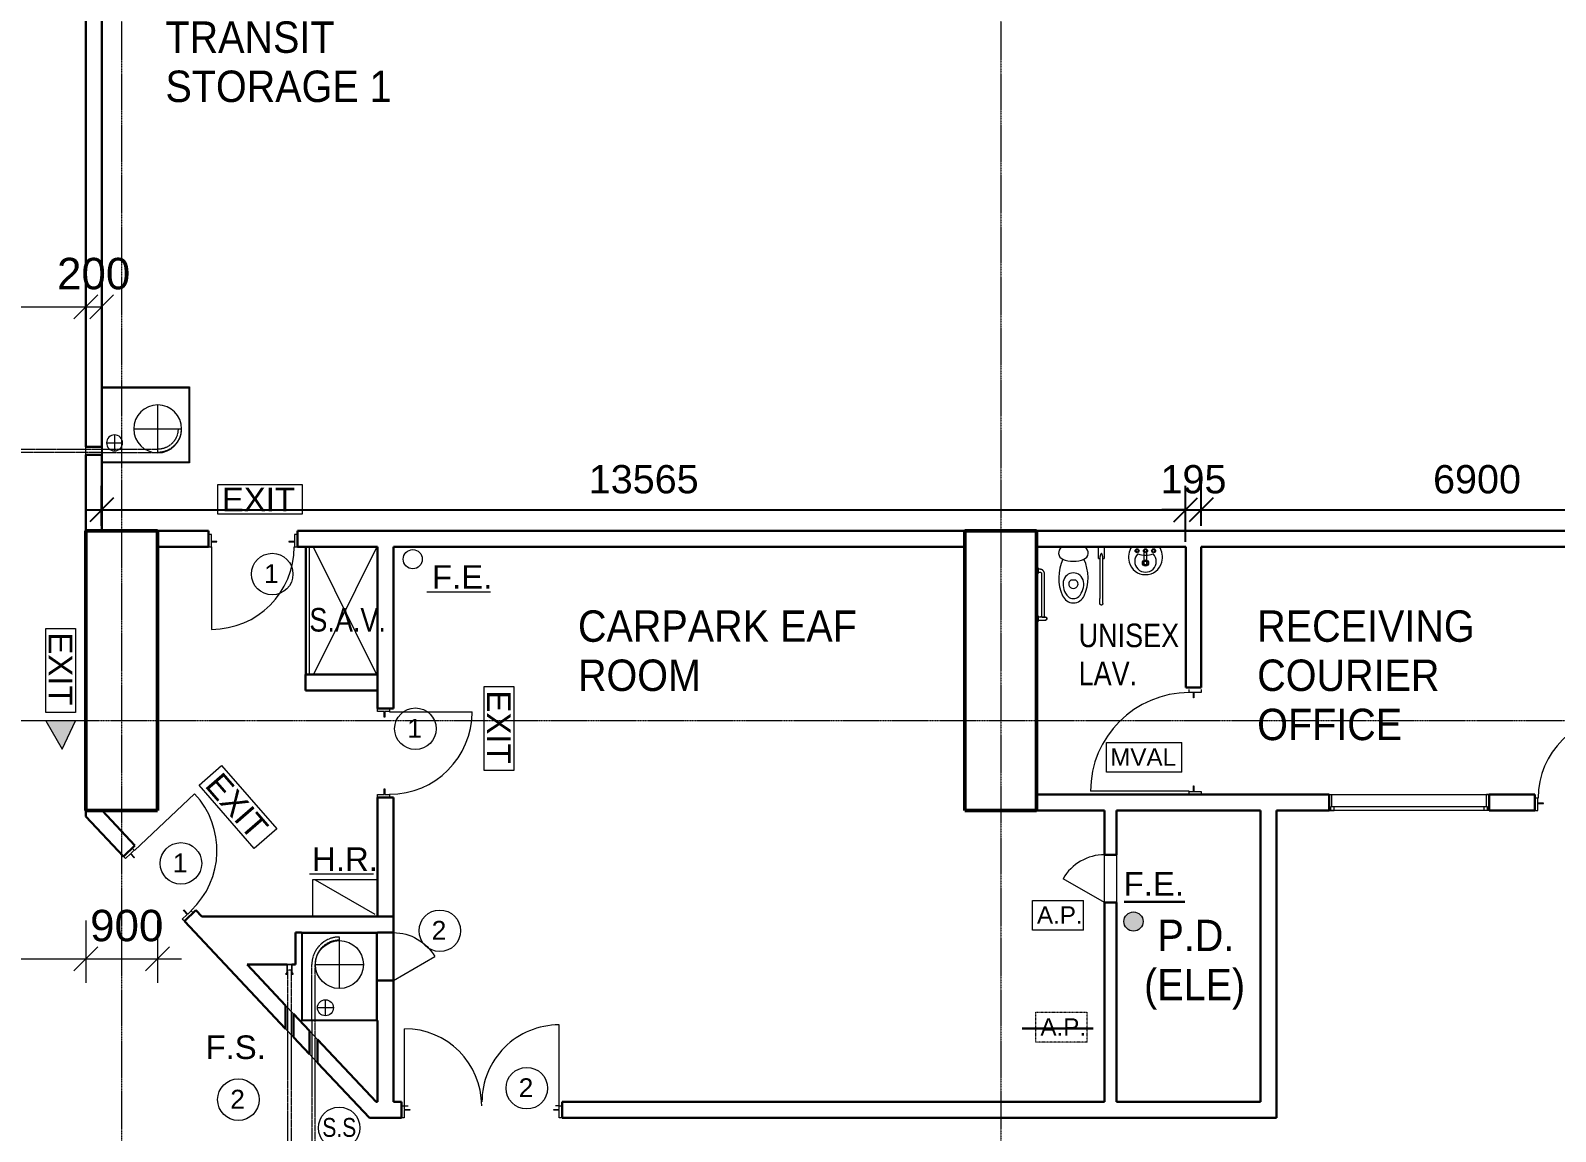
# Model space of a CAD drawing. Header units: millimetres. Extents: x -309924 to 219496, y -330797 to 211873.
# Drawn here: x 46211 to 65294, y 147311 to 161093 of the extents above; entities that cross this region are included whole.
import ezdxf

# ---------------------------------------------------------------- set-up
doc = ezdxf.new("R2010")
doc.units = ezdxf.units.MM
for name, pattern in [('Dash', [6, 3, -3]), ('Grid Line', [21, 12, -3, 3, -3]), ('Overhead', [1.8, 1.2, -0.6])]:
    doc.linetypes.add(name, pattern=pattern)
for name, color, linetype, lineweight in [('0-1', 7, 'Continuous', 5), ('A-ANNO-DIMS', 7, 'Continuous', 9), ('A-ANNO-NOTE', 7, 'Continuous', 5), ('A-ANNO-NOTE-1', 7, 'Continuous', 20), ('A-DOOR', 7, 'Continuous', 5), ('A-DOOR-FRAM', 7, 'Continuous', 5), ('A-FLOR', 7, 'Continuous', 18), ('A-GLAZ-2', 7, 'Continuous', 9), ('G-ANNO-TEXT', 7, 'Continuous', 5), ('I-WALL', 7, 'Continuous', 9), ('I-WALL-3', 7, 'Continuous', 18), ('OAP280_C', 210, 'Continuous', 50), ('P-SANR-FIXT', 7, 'Continuous', 5), ('Q-SPCQ', 7, 'Continuous', 5), ('Q-SPCQ-HDLN', 7, 'Overhead', 5), ('REMOVED', 5, 'Dash', 5), ('S-COLS-2', 7, 'Continuous', 35), ('S-GRID-1', 7, 'Grid Line', 5), ('UNDERLINE', 10, 'Continuous', 30)]:
    doc.layers.add(name, color=color, linetype=linetype, lineweight=lineweight)
doc.styles.add('Arial Narrow_1', font='ARIALN.TTF', dxfattribs={"height": 294.984802})
doc.styles.add('Arial_1', font='arial.ttf', dxfattribs={"height": 393.413174})
doc.styles.add('Arial_11', font='arial.ttf', dxfattribs={"height": 354.071856})
doc.styles.add('Arial_2', font='arial.ttf', dxfattribs={"height": 1.475299})
doc.styles.add('Arial_3', font='arial.ttf', dxfattribs={"height": 1.081886})
doc.styles.add('Arial_5', font='arial.ttf', dxfattribs={"width": 0.9, "height": 393.413174})
doc.styles.add('Arial_6', font='arial.ttf', dxfattribs={"height": 1.18024})
doc.styles.add('Arial_7', font='arial.ttf', dxfattribs={"width": 0.8, "height": 1.967066})
doc.dimstyles.new('Diagonal_-_2_0mm_Arial', dxfattribs={"dimscale": 304.8, "dimtxt": 500, "dimasz": 0.984252, "dimexe": 0.984252, "dimexo": 0.984252, "dimgap": 0.656168, "dimtad": 1, "dimdec": 0, "dimrnd": 5, "dimzin": 0, "dimdsep": 46, "dimtxsty": 'Arial_11', "dimblk1": 'OBLIQUE', "dimblk2": 'OBLIQUE', "dimsah": 1, "dimcen": 0.09, "dimdle": 0.656168, "dimadec": 0, "dimazin": 0, "dimtfac": 1, "dimtdec": 4, "dimtix": 1, "dimtmove": 0, "dimatfit": 3, "dimfxl": 1, "dimtvp": 1, "dimtolj": 1, "dimtzin": 0, "dimarcsym": 2})

# ---------------------------------------------------------------- blocks, each defined once
blk = doc.blocks.new('ARC_ANN_EXIT - ARC_ANN_EXIT-878429-B2_F PLAN _2 OF 2_')
at = {"layer": 'A-ANNO-NOTE'}
for p, q in [((-2.124, 0), (-2.124, 1.862)), ((-2.124, 1.862), (3.134, 1.862)), ((3.134, 1.862), (3.134, 0)), ((3.134, 0), (-2.124, 0))]:
    blk.add_line(p, q, dxfattribs=at)
at = {"layer": 'A-ANNO-NOTE', "insert": (0.406, 1.662), "char_height": 1.4753, "width": 5.454, "attachment_point": 2, "line_spacing_factor": 0.938532, "style": 'Arial_2'}
blk.add_mtext('EXIT', dxfattribs=at)
blk = doc.blocks.new('ARC_ANN_FE_FIRE-EXTINGUISHER - 1-883772-B2_F PLAN _2 OF 2_')
at = {"layer": 'A-ANNO-NOTE'}
blk.add_circle((-2.685, 2.036), 0.6, dxfattribs=at)
at = {"layer": 'A-ANNO-NOTE-1'}
blk.add_line((-1.804, 0), (2.187, 0), dxfattribs=at)
at = {"layer": 'A-ANNO-NOTE', "insert": (0.406, 1.662), "char_height": 1.4753, "width": 4.5, "attachment_point": 2, "line_spacing_factor": 0.938532, "style": 'Arial_2'}
blk.add_mtext('F.E.', dxfattribs=at)
blk = doc.blocks.new('ARC_ANN_ACCESS PANEL - AP-910189-B2_F PLAN _2 OF 2_')
at = {"layer": 'A-ANNO-NOTE'}
for p, q in [((-1.593, -0.916), (-1.593, 0.946)), ((-1.593, 0.946), (1.606, 0.946)), ((1.606, -0.916), (1.606, 0.946)), ((1.606, -0.916), (-1.593, -0.916))]:
    blk.add_line(p, q, dxfattribs=at)
at = {"layer": 'A-ANNO-NOTE', "insert": (0.12, 0.57), "char_height": 1.0819, "width": 3.40549, "attachment_point": 2, "line_spacing_factor": 0.938532, "style": 'Arial_3'}
blk.add_mtext('A.P.', dxfattribs=at)
blk = doc.blocks.new('ARC_ANN_FIRE-RATING_two_ - none-909955-B2_F PLAN _2 OF 2_')
at = {"layer": 'A-ANNO-NOTE'}
blk.add_circle((0, 0), 1.3, dxfattribs=at)
at = {"layer": 'A-ANNO-NOTE', "insert": (-0.05, 0.62), "char_height": 1.18, "width": 1.0944, "attachment_point": 2, "line_spacing_factor": 0.938532, "style": 'Arial_6'}
blk.add_mtext('2', dxfattribs=at)
blk = doc.blocks.new('ARC_ANN_FIRE-RATING_one_ - none-909519-B2_F PLAN _2 OF 2_')
at = {"layer": 'A-ANNO-NOTE'}
blk.add_circle((0, 0), 1.3, dxfattribs=at)
at = {"layer": 'A-ANNO-NOTE', "insert": (-0.05, 0.62), "char_height": 1.18, "width": 1.0944, "attachment_point": 2, "line_spacing_factor": 0.938532, "style": 'Arial_6'}
blk.add_mtext('1', dxfattribs=at)
blk = doc.blocks.new('ARC_ANN_HR_HOSE-REEL - ARC_ANN_HR_HOSE-REEL-881492-B2_F PLAN _2 OF 2_')
at = {"layer": 'A-ANNO-NOTE-1'}
blk.add_line((-1.804, 0), (2.187, 0), dxfattribs=at)
at = {"layer": 'A-ANNO-NOTE', "insert": (0.406, 1.662), "char_height": 1.4753, "width": 4.896, "attachment_point": 2, "line_spacing_factor": 0.938532, "style": 'Arial_2'}
blk.add_mtext('H.R.', dxfattribs=at)
blk = doc.blocks.new('ARC_ANN_FIRE SHUTTER - 1-5166234-B2_F PLAN _2 OF 2_')
at = {"layer": 'A-ANNO-NOTE', "insert": (0.406, 1.662), "char_height": 1.4753, "width": 4.5, "attachment_point": 2, "line_spacing_factor": 0.938532, "style": 'Arial_2'}
blk.add_mtext('F.S.', dxfattribs=at)
blk = doc.blocks.new('ARC_WIN - 2000w x 1250h-37210552-B2_F PLAN _2 OF 2_')
at = {"layer": 'A-GLAZ-2'}
for p, q in [((-1000, 113), (-981, 113)), ((-981, 113), (-981, 69)), ((-981, 113), (-937, 113)), ((-981, 69), (-937, 69)), ((-968, 69), (-968, -87)), ((-937, 113), (937, 113)), ((-937, 113), (-937, 69)), ((-937, 69), (937, 69)), ((937, 113), (937, 69)), ((981, 113), (937, 113)), ((937, 69), (981, 69)), ((968, 69), (968, -87)), ((981, 113), (981, 69)), ((999, 113), (981, 113)), ((-1000, -87), (-968, -87)), ((1000, -87), (968, -87))]:
    blk.add_line(p, q, dxfattribs=at)
blk = doc.blocks.new('ARC_DOOR_M40_SINGLE_METAL - 900x2100mm-37191275-B2_F PLAN _2 OF 2_')
at = {"layer": 'A-DOOR'}
blk.add_line((517, -52), (517, -1086), dxfattribs=at)
at = {"layer": 'A-DOOR-FRAM'}
for p, q in [((-557, 100), (-520, 100)), ((-520, 100), (-520, 15)), ((-520, 15), (-450, 15)), ((-520, 8), (-520, -52)), ((-450, 8), (-520, 8)), ((-450, 15), (-450, 8)), ((450, 15), (520, 15)), ((450, 8), (450, 15)), ((520, 8), (450, 8)), ((520, 100), (557, 100)), ((520, 15), (520, 100)), ((520, -52), (520, 8)), ((-520, -52), (-557, -52)), ((557, -52), (520, -52))]:
    blk.add_line(p, q, dxfattribs=at)
blk.add_arc((517, -52), 1034, 180, 270, dxfattribs=at)
blk = doc.blocks.new('ARC_DOOR_M40_SINGLE_METAL - 900x2100mm-33263912-B2_F PLAN _2 OF 2_')
at = {"layer": 'A-DOOR'}
blk.add_line((517, 52), (517, 1086), dxfattribs=at)
at = {"layer": 'A-DOOR-FRAM'}
for p, q in [((-520, 52), (-557, 52)), ((-520, -8), (-520, 52)), ((557, 52), (520, 52)), ((520, 52), (520, -8)), ((-557, -100), (-520, -100)), ((-450, -8), (-520, -8)), ((-520, -100), (-520, -15)), ((-520, -15), (-450, -15)), ((-450, -15), (-450, -8)), ((520, -8), (450, -8)), ((450, -8), (450, -15)), ((450, -15), (520, -15)), ((520, -15), (520, -100)), ((520, -100), (557, -100))]:
    blk.add_line(p, q, dxfattribs=at)
blk.add_arc((517, 52), 1034, 90, 180, dxfattribs=at)
blk = doc.blocks.new('ARC_DOOR_M40_SINGLE_METAL - 900x2100mm-36725639-B2_F PLAN _2 OF 2_')
at = {"layer": 'A-DOOR'}
blk.add_line((517, 100), (517, 1134), dxfattribs=at)
at = {"layer": 'A-DOOR-FRAM'}
for p, q in [((-520, 100), (-557, 100)), ((-520, 40), (-520, 100)), ((-450, 40), (-520, 40)), ((-520, -52), (-520, 33)), ((-520, 33), (-450, 33)), ((-450, 33), (-450, 40)), ((520, 40), (450, 40)), ((450, 40), (450, 33)), ((450, 33), (520, 33)), ((557, 100), (520, 100)), ((520, 100), (520, 40)), ((520, 33), (520, -52)), ((-557, -52), (-520, -52)), ((520, -52), (557, -52))]:
    blk.add_line(p, q, dxfattribs=at)
blk.add_arc((517, 100), 1034, 90, 180, dxfattribs=at)
blk = doc.blocks.new('ARC_DOOR_M40_SINGLE_METAL - 900x2100mm-33263902-B2_F PLAN _2 OF 2_')
at = {"layer": 'A-DOOR'}
blk.add_line((517, -52), (517, -1086), dxfattribs=at)
at = {"layer": 'A-DOOR-FRAM'}
for p, q in [((-557, 100), (-520, 100)), ((-520, 100), (-520, 15)), ((-520, 15), (-450, 15)), ((-520, 8), (-520, -52)), ((-450, 8), (-520, 8)), ((-450, 15), (-450, 8)), ((450, 15), (520, 15)), ((450, 8), (450, 15)), ((520, 8), (450, 8)), ((520, 100), (557, 100)), ((520, 15), (520, 100)), ((520, -52), (520, 8)), ((-520, -52), (-557, -52)), ((557, -52), (520, -52))]:
    blk.add_line(p, q, dxfattribs=at)
blk.add_arc((517, -52), 1034, 180, 270, dxfattribs=at)
blk = doc.blocks.new('ARC_ACCESS_PANEL_SINGLE_TIMBER_TYPE11 - 600w x 1800h-35829404-B2_F PLAN _2 OF 2_')
at = {"layer": 'A-DOOR'}
blk.add_line((-175, 50), (125, 570), dxfattribs=at)
blk.add_arc((-175, 50), 600, 0.0006, 60.0006, dxfattribs=at)
blk = doc.blocks.new('ARC_DOOR_M40_SINGLE_METAL - 1100x2100mm-37191182-B2_F PLAN _2 OF 2_')
at = {"layer": 'A-DOOR'}
blk.add_line((617, -54.5), (617, -1288.5), dxfattribs=at)
at = {"layer": 'A-DOOR-FRAM'}
for p, q in [((-657, 97.5), (-620, 97.5)), ((-620, 97.5), (-620, 5.5)), ((-620, 5.5), (-550, 5.5)), ((-550, 5.5), (-550, -1.5)), ((550, 5.5), (620, 5.5)), ((550, -1.5), (550, 5.5)), ((620, 97.5), (657, 97.5)), ((620, 5.5), (620, 97.5)), ((-620, -54.5), (-657, -54.5)), ((-620, -1.5), (-620, -54.5)), ((-550, -1.5), (-620, -1.5)), ((620, -1.5), (550, -1.5)), ((620, -54.5), (620, -1.5)), ((657, -54.5), (620, -54.5))]:
    blk.add_line(p, q, dxfattribs=at)
blk.add_arc((617, -54.5), 1234, 180, 270, dxfattribs=at)
blk = doc.blocks.new('ARC_SS_SECURITY SHUTTER_LATERAL - ARC_SS_SECURITY SHUTTER_LATERAL-36748581-B2_F PLAN _2 OF 2_')
at = {"layer": 'Q-SPCQ'}
for p, q in [((-12320, 800), (-12320, -150)), ((-11220, 800), (-12320, 800)), ((-12310, 790), (-12310, -140)), ((-11230, 790), (-12310, 790)), ((-11230, -140), (-11230, 790)), ((-11220, -150), (-11220, 800)), ((-11920, 25), (-11920, 625)), ((-11620, 325), (-12220, 325)), ((-11380, 250), (-11380, 50)), ((-11280, 150), (-11480, 150)), ((10, 45), (0, 45)), ((0, 45), (0, 34)), ((0, 34), (50, 29)), ((1, 35), (1, 44)), ((1, 44), (10, 44)), ((50, 30), (1, 35)), ((10, 44), (10, 45)), ((120, 30), (50, 30)), ((50, 29), (119, 29)), ((119, 29), (119, -29)), ((120, -30), (120, 30)), ((-12320, -150), (-11220, -150)), ((-12310, -140), (-11230, -140)), ((50, -29), (0, -34)), ((0, -34), (0, -45)), ((0, -45), (10, -45)), ((1, -35), (50, -30)), ((1, -44), (1, -35)), ((10, -44), (1, -44)), ((10, -45), (10, -44)), ((119, -29), (50, -29)), ((50, -30), (120, -30))]:
    blk.add_line(p, q, dxfattribs=at)
for centre, radius in [((-11920, 325), 300), ((-11380, 150), 100)]:
    blk.add_circle(centre, radius, dxfattribs=at)
at = {"layer": 'Q-SPCQ-HDLN'}
for p, q in [((-12225, 325), (-12265, 325)), ((-11220, 20), (-11920, 20)), ((-11220, 20), (-11220, -20)), ((50, 20), (-11220, 20)), ((50, 20), (50, -20)), ((-11220, -20), (-11920, -20)), ((-11220, -20), (50, -20))]:
    blk.add_line(p, q, dxfattribs=at)
for radius in [345, 305]:
    blk.add_arc((-11920, 325), radius, 180, 270, dxfattribs=at)
blk = doc.blocks.new('ARC_FS_FIRE SHUTTER LATERAL SINGLE  - ARC_FS_FIRE SHUTTER LATERAL SINGLE -37804872-B2_F PLAN _2 OF 2_')
at = {"layer": 'Q-SPCQ'}
for p, q in [((-12000, 150), (-12900, 150)), ((-12900, 150), (-12900, -1400)), ((-12890, -1390), (-12890, 140)), ((-12890, 140), (-12010, 140)), ((-12560, 25), (-12560, -575)), ((-12125, -200), (-12125, 0)), ((-12010, 140), (-12010, -1390)), ((-12000, -1400), (-12000, 150)), ((10, 45), (0, 45)), ((0, 45), (0, 34)), ((0, 34), (50, 29)), ((1, 35), (1, 44)), ((1, 44), (10, 44)), ((50, 30), (1, 35)), ((10, 44), (10, 45)), ((120, 30), (50, 30)), ((50, 29), (119, 29)), ((119, 29), (119, -29)), ((120, -30), (120, 30)), ((-12025, -100), (-12225, -100)), ((50, -29), (0, -34)), ((0, -34), (0, -45)), ((0, -45), (10, -45)), ((1, -35), (50, -30)), ((1, -44), (1, -35)), ((10, -44), (1, -44)), ((10, -45), (10, -44)), ((119, -29), (50, -29)), ((50, -30), (120, -30)), ((-12260, -275), (-12860, -275)), ((-12900, -1400), (-12000, -1400)), ((-12010, -1390), (-12890, -1390))]:
    blk.add_line(p, q, dxfattribs=at)
for centre, radius in [((-12560, -275), 300), ((-12125, -100), 100)]:
    blk.add_circle(centre, radius, dxfattribs=at)
at = {"layer": 'Q-SPCQ-HDLN'}
for p, q in [((-12615, 20), (-12615, 20)), ((-12000, 20), (-12562, 20)), ((-12000, -20), (-12000, 20)), ((-12000, 20), (50, 20)), ((50, -20), (50, 20)), ((-12000, -20), (-12562, -20)), ((50, -20), (-12000, -20)), ((-12815, -275), (-12855, -275))]:
    blk.add_line(p, q, dxfattribs=at)
for radius in [295, 255]:
    blk.add_arc((-12560, -275), radius, 90, 180, dxfattribs=at)
blk = doc.blocks.new('ARC_FS_FIRE SHUTTER LATERAL SINGLE  - ARC_FS_FIRE SHUTTER LATERAL SINGLE -36748580-B2_F PLAN _2 OF 2_')
at = {"layer": 'Q-SPCQ'}
for p, q in [((-11480, 800), (-11480, -150)), ((-10380, 800), (-11480, 800)), ((-11470, 790), (-11470, -140)), ((-10390, 790), (-11470, 790)), ((-10390, -140), (-10390, 790)), ((-10380, -150), (-10380, 800)), ((-11080, -25), (-11080, 575)), ((-10780, 275), (-11380, 275)), ((-10540, 200), (-10540, 0)), ((-10440, 100), (-10640, 100)), ((10, 45), (0, 45)), ((0, 45), (0, 34)), ((0, 34), (50, 29)), ((1, 35), (1, 44)), ((1, 44), (10, 44)), ((50, 30), (1, 35)), ((10, 44), (10, 45)), ((120, 30), (50, 30)), ((50, 29), (119, 29)), ((119, 29), (119, -29)), ((120, -30), (120, 30)), ((-11480, -150), (-10380, -150)), ((-11470, -140), (-10390, -140)), ((50, -29), (0, -34)), ((0, -34), (0, -45)), ((0, -45), (10, -45)), ((1, -35), (50, -30)), ((1, -44), (1, -35)), ((10, -44), (1, -44)), ((10, -45), (10, -44)), ((119, -29), (50, -29)), ((50, -30), (120, -30))]:
    blk.add_line(p, q, dxfattribs=at)
for centre, radius in [((-11080, 275), 300), ((-10540, 100), 100)]:
    blk.add_circle(centre, radius, dxfattribs=at)
at = {"layer": 'Q-SPCQ-HDLN'}
for p, q in [((-11335, 275), (-11375, 275)), ((-10380, 20), (-11080, 20)), ((-10380, 20), (-10380, -20)), ((50, 20), (-10380, 20)), ((50, 20), (50, -20)), ((-10380, -20), (-11080, -20)), ((-10380, -20), (50, -20))]:
    blk.add_line(p, q, dxfattribs=at)
for radius in [295, 255]:
    blk.add_arc((-11080, 275), radius, 180, 270, dxfattribs=at)
blk = doc.blocks.new('ARC_DOOR_M50_DOUBLE_METAL - 1800x2100mm-37188828-B2_F PLAN _2 OF 2_')
at = {"layer": 'A-DOOR'}
for p, q in [((-967, -52), (-923, -52)), ((-967, -52), (-967, -1065.5)), ((967, -52), (923, -52)), ((967, -52), (967, -1017.5))]:
    blk.add_line(p, q, dxfattribs=at)
for centre, start, end in [((-967, -100), 270, 0), ((967, -52), 180, 270)]:
    blk.add_arc(centre, 965.5, start, end, dxfattribs=at)
at = {"layer": 'A-DOOR-FRAM'}
for p, q in [((-1007, 100), (-970, 100)), ((-970, 100), (-970, 2)), ((-970, 2), (-900, 2)), ((-900, 2), (-900, -5)), ((900, 2), (970, 2)), ((900, -5), (900, 2)), ((970, 100), (1007, 100)), ((970, 2), (970, 100)), ((-970, -52), (-1007, -52)), ((-970, -5), (-970, -52)), ((-900, -5), (-970, -5)), ((970, -5), (900, -5)), ((970, -52), (970, -5)), ((1007, -52), (970, -52))]:
    blk.add_line(p, q, dxfattribs=at)
blk = doc.blocks.new('ARC_TFP_FS_HR_DISPLAY - ARC_TFP_FS_HR_750x400-36876933-B2_F PLAN _2 OF 2_')
at = {"layer": 'Q-SPCQ'}
for p, q in [((405, 460), (-405, 460)), ((-405, 460), (-405, 0)), ((-375, 460), (375, 30)), ((405, 0), (405, 460)), ((-405, 0), (405, 0))]:
    blk.add_line(p, q, dxfattribs=at)
blk = doc.blocks.new('Dims-B2-FPLAN_2OF2__dwg__Oblique-5772969-B2_F PLAN _2 OF 2_')
at = {"layer": 'A-ANNO-DIMS'}
blk.add_line((-0.5, -0.5), (0.5, 0.5), dxfattribs=at)
blk = doc.blocks.new('_Oblique')
at = {"color": 0, "linetype": 'ByBlock', "lineweight": -2}
blk.add_line((-0.5, -0.5), (0.5, 0.5), dxfattribs=at)
blk = doc.blocks.new('*D292')
at = {"layer": 'A-ANNO-DIMS', "color": 0, "lineweight": -2, "transparency": 16777216}
for p, q in [((60861, 154893), (60861, 155393)), ((67762, 154893), (67762, 155393)), ((60661, 155093), (67962, 155093))]:
    blk.add_line(p, q, dxfattribs=at)
at = {"layer": 'Defpoints', "color": 0, "transparency": 16777216}
for p in [(67762, 155093), (60861, 154593), (67762, 154593)]:
    blk.add_point(p, dxfattribs=at)
at = {"layer": 'A-ANNO-DIMS', "color": 0, "lineweight": -2, "transparency": 16777216, "xscale": 299.9999999999999, "yscale": 299.9999999999999, "zscale": 299.9999999999999, "rotation": 180}
blk.add_blockref('_Oblique', (60861, 155093), dxfattribs=at)
at = {"layer": 'A-ANNO-DIMS', "color": 0, "lineweight": -2, "transparency": 16777216, "xscale": 299.9999999999999, "yscale": 299.9999999999999, "zscale": 299.9999999999999}
blk.add_blockref('_Oblique', (67762, 155093), dxfattribs=at)
at = {"layer": 'A-ANNO-DIMS', "color": 0, "transparency": 16777216, "insert": (64312, 155474), "char_height": 354.1, "attachment_point": 5, "style": 'Arial_11'}
blk.add_mtext('\\A1;6900', dxfattribs=at)
blk = doc.blocks.new('*D296')
at = {"layer": 'A-ANNO-DIMS', "color": 0, "lineweight": -2, "transparency": 16777216}
for p, q in [((47101, 154893), (47101, 155393)), ((60666, 154693), (60666, 155393)), ((46901, 155093), (60866, 155093))]:
    blk.add_line(p, q, dxfattribs=at)
at = {"layer": 'Defpoints', "color": 0, "transparency": 16777216}
for p in [(60666, 155093), (47101, 154593), (60666, 154393)]:
    blk.add_point(p, dxfattribs=at)
at = {"layer": 'A-ANNO-DIMS', "color": 0, "lineweight": -2, "transparency": 16777216, "xscale": 299.9999999999999, "yscale": 299.9999999999999, "zscale": 299.9999999999999, "rotation": 180}
blk.add_blockref('_Oblique', (47101, 155093), dxfattribs=at)
at = {"layer": 'A-ANNO-DIMS', "color": 0, "lineweight": -2, "transparency": 16777216, "xscale": 299.9999999999999, "yscale": 299.9999999999999, "zscale": 299.9999999999999}
blk.add_blockref('_Oblique', (60666, 155093), dxfattribs=at)
at = {"layer": 'A-ANNO-DIMS', "color": 0, "transparency": 16777216, "insert": (53884, 155474), "char_height": 354.1, "attachment_point": 5, "style": 'Arial_11'}
blk.add_mtext('\\A1;13565', dxfattribs=at)
blk = doc.blocks.new('*D297')
at = {"layer": 'A-ANNO-DIMS', "color": 0, "lineweight": -2, "transparency": 16777216}
for p, q in [((60666, 154893), (60666, 155393)), ((60861, 154893), (60861, 155393)), ((60666, 155093), (60366, 155093)), ((60666, 155093), (60861, 155093)), ((60861, 155093), (61161, 155093))]:
    blk.add_line(p, q, dxfattribs=at)
at = {"layer": 'Defpoints', "color": 0, "transparency": 16777216}
for p in [(60861, 155093), (60666, 154593), (60861, 154593)]:
    blk.add_point(p, dxfattribs=at)
at = {"layer": 'A-ANNO-DIMS', "color": 0, "lineweight": -2, "transparency": 16777216, "xscale": 299.9999999999999, "yscale": 299.9999999999999, "zscale": 299.9999999999999}
blk.add_blockref('_Oblique', (60666, 155093), dxfattribs=at)
at = {"layer": 'A-ANNO-DIMS', "color": 0, "lineweight": -2, "transparency": 16777216, "xscale": 299.9999999999999, "yscale": 299.9999999999999, "zscale": 299.9999999999999, "rotation": 180}
blk.add_blockref('_Oblique', (60861, 155093), dxfattribs=at)
at = {"layer": 'A-ANNO-DIMS', "color": 0, "transparency": 16777216, "insert": (60764, 155474), "char_height": 354.1, "attachment_point": 5, "style": 'Arial_11'}
blk.add_mtext('\\A1;195', dxfattribs=at)
blk = doc.blocks.new('ARC_ANN_MVAL - MVAL-956366-G_F PLAN _1 OF 2_')
at = {"layer": 'A-ANNO-NOTE'}
for p, q in [((-2.443, -0.916), (-2.443, 0.946)), ((-2.443, 0.946), (2.261, 0.946)), ((2.261, -0.916), (2.261, 0.946)), ((2.261, -0.916), (-2.443, -0.916))]:
    blk.add_line(p, q, dxfattribs=at)
at = {"layer": 'A-ANNO-NOTE', "insert": (-0.153, 0.57), "char_height": 1.0819, "width": 4.89704, "attachment_point": 2, "line_spacing_factor": 0.938532, "style": 'Arial_2'}
blk.add_mtext('MVAL', dxfattribs=at)
blk = doc.blocks.new('A$C11BB50F7')
at = {"layer": 'A-ANNO-NOTE'}
for p, q in [((-372, -1052), (-372, 0)), ((-372, 0), (0, 0)), ((0, 0), (0, -1052)), ((0, -1052), (-372, -1052)), ((-372, -1155), (-168, -1509)), ((0, -1155), (-372, -1155)), ((-168, -1509), (0, -1155))]:
    blk.add_line(p, q, dxfattribs=at)
at = {"layer": 'A-ANNO-NOTE', "insert": (-40, -506), "char_height": 295.1, "width": 1090.8, "attachment_point": 2, "rotation": 270, "line_spacing_factor": 0.938532, "style": 'Arial_3'}
blk.add_mtext('EXIT', dxfattribs=at)
blk = doc.blocks.new('SS')
at = {"layer": 'A-ANNO-NOTE'}
blk.add_circle((51822, 138294), 260, dxfattribs=at)
at = {"layer": 'A-ANNO-NOTE', "insert": (51823, 138418), "char_height": 236, "width": 218.88, "attachment_point": 2, "line_spacing_factor": 0.938532, "style": 'Arial_7'}
blk.add_mtext('S.S', dxfattribs=at)

msp = doc.modelspace()

# ---------------------------------------------------------------- hatches: boundary and pattern name
at = {"layer": 'UNDERLINE'}
h = msp.add_hatch(color=256, dxfattribs=at)
h.dxf.hatch_style = 1
h.paths.add_polyline_path([(46605.6, 152098.4), (46401.5, 152451.9), (46774, 152451.9)])
h = msp.add_hatch(color=256, dxfattribs=at)
h.dxf.hatch_style = 1
edge = h.paths.add_edge_path()
edge.add_arc((60013.3, 149940), 120, 0, 360)

# ---------------------------------------------------------------- linework, layer by layer
at = {"layer": 'A-ANNO-DIMS'}
for p, q in [((47101.2, 158115.6), (47101.2, 157334.7)), ((46901.2, 156779.7), (46901.2, 157934.7)), ((36901.2, 157634.7), (47101.2, 157634.7)), ((47801.3, 149954.5), (47801.3, 149173.6)), ((10001.2, 149473.6), (48101.3, 149473.6))]:
    msp.add_line(p, q, dxfattribs=at)
at = {"layer": 'A-ANNO-DIMS', "flags": 128}
msp.add_lwpolyline([(46901.2, 149954.5), (46901.2, 149173.6)], dxfattribs=at)
at = {"layer": 'A-ANNO-NOTE'}
msp.add_circle((60013.3, 149940), 120, dxfattribs=at)
at = {"layer": 'A-FLOR'}
for p, q in [((46901.2, 155780.9), (46901.2, 155880.9)), ((47101.2, 155880.9), (47101.2, 155780.9))]:
    msp.add_line(p, q, dxfattribs=at)
at = {"layer": 'I-WALL', "lineweight": 30}
for p, q in [((46901.2, 162134.9), (46901.2, 155880.9)), ((47101.2, 155880.9), (47101.2, 162082.1)), ((46901.2, 155880.9), (47101.2, 155880.9)), ((46901.2, 155780.9), (46901.2, 154831.3)), ((47101.2, 155780.9), (46901.2, 155780.9)), ((47101.2, 154831.3), (47101.2, 155780.9)), ((46901.2, 154831.3), (47101.2, 154831.3)), ((48437.2, 154831.2), (47801.2, 154831.2)), ((47801.2, 154831.2), (47801.2, 154631.2)), ((48437.2, 154631.2), (48437.2, 154831.2)), ((57901.2, 154831.2), (49551.2, 154831.2)), ((49551.2, 154831.2), (49551.2, 154631.2)), ((57901.2, 154631.2), (57901.2, 154831.2)), ((68901.2, 154831.1), (58801.2, 154831.2)), ((58801.2, 154831.2), (58801.2, 154631.2)), ((47801.2, 154631.2), (48437.2, 154631.2)), ((49551.2, 154631.2), (49651.2, 154631.2)), ((49651.2, 154631.2), (50551.4, 154631.1)), ((50551.4, 154631.1), (50551.1, 152631.1)), ((50751.1, 152605.9), (50751.2, 154631.2)), ((50751.2, 154631.2), (57901.2, 154631.2)), ((58801.2, 154631.2), (60666.2, 154631.2)), ((60666.2, 154631.2), (60666.2, 152869.1)), ((60861.2, 152869.1), (60861.2, 154631.2)), ((60861.2, 154631.2), (68901.2, 154631.1)), ((50551.2, 153031.1), (49651.4, 153031.1)), ((49651.4, 153031.1), (49651.4, 152831.1)), ((60666.2, 152869.1), (60861.2, 152869.1)), ((50551.2, 152831.1), (49651.4, 152831.1)), ((50551.1, 152631.1), (50551.1, 152605.9)), ((50551.1, 152605.9), (50751.1, 152605.9)), ((62463.2, 151531.2), (58801.2, 151531.2)), ((58801.2, 151531.2), (58801.2, 151331.2)), ((62463.2, 151331.2), (62463.2, 151531.2)), ((65037.2, 151531.1), (64463.2, 151531.1)), ((64463.2, 151531.1), (64463.2, 151331.1)), ((65037.2, 151331.1), (65037.2, 151531.1)), ((50551.1, 151491.9), (50551.1, 150000.9)), ((50751.1, 151491.9), (50551.1, 151491.9)), ((50751.1, 147680.9), (50751.1, 151491.9)), ((47175.7, 151331.1), (46901.2, 151331.1)), ((46901.4, 151256.1), (46901.2, 151331.1)), ((46901.4, 151256.1), (47372.5, 150754.7)), ((47518.2, 150891.7), (47105.4, 151331.1)), ((58801.2, 151331.2), (59651.4, 151331.2)), ((59651.4, 151331.2), (59651.4, 150775.9)), ((59801.4, 151331.2), (61601.2, 151331.2)), ((59801.4, 150775.9), (59801.4, 151331.2)), ((61601.2, 151331.2), (61601.2, 147680.9)), ((61801.2, 151331.2), (62463.2, 151331.2)), ((61801.2, 147680.8), (61801.2, 151331.2)), ((64463.2, 151331.1), (65037.2, 151331.1)), ((47372.5, 150754.7), (47518.2, 150891.7)), ((59651.4, 150775.9), (59801.4, 150775.9)), ((48281.4, 150080.1), (48135.7, 149943.1)), ((48355.9, 150000.9), (48281.4, 150080.1)), ((50751.1, 150000.9), (48355.9, 150000.9)), ((59801.4, 150175.9), (59651.4, 150175.9)), ((59651.4, 150175.9), (59651.4, 148795.9)), ((59801.4, 148795.9), (59801.4, 150175.9)), ((48135.7, 149943.1), (49401.2, 148597.5)), ((49526.2, 149800.9), (49601.1, 149800.9)), ((49526.2, 149400.9), (49526.2, 149800.9)), ((50751.1, 149800.9), (50551.1, 149800.9)), ((49401.2, 148889.4), (48920.1, 149400.9)), ((48920.1, 149400.9), (49421.2, 149400.9)), ((49481.2, 149400.9), (49526.2, 149400.9)), ((50551.1, 149200.9), (50751.1, 149200.9)), ((49401.2, 148597.5), (49401.2, 148889.4)), ((49701.1, 148570.4), (49501.2, 148783.1)), ((49501.2, 148783.1), (49501.2, 148491.1)), ((50551.1, 148700.9), (50551.1, 147680.9)), ((59651.4, 148795.9), (59651.4, 147680.9)), ((59801.4, 147680.9), (59801.4, 148795.9)), ((49501.2, 148491.1), (49701.1, 148278.5)), ((49701.1, 148278.5), (49701.1, 148570.4)), ((50537.6, 147680.9), (49801.1, 148464.1)), ((49801.1, 148464.1), (49801.1, 148172.1)), ((49801.1, 148172.1), (50451.2, 147480.9)), ((50551.1, 147680.9), (50537.6, 147680.9)), ((50851.1, 147680.9), (50751.1, 147680.9)), ((50851.1, 147480.9), (50851.1, 147680.9)), ((59651.4, 147680.9), (52865.1, 147680.9)), ((52865.1, 147680.9), (52865.1, 147480.9)), ((61601.2, 147680.9), (59801.4, 147680.9)), ((61801.2, 147480.8), (61801.2, 147680.8)), ((50451.2, 147480.9), (50851.1, 147480.9)), ((52865.1, 147480.9), (61801.2, 147480.8))]:
    msp.add_line(p, q, dxfattribs=at)
at = {"layer": 'I-WALL-3'}
for p, q in [((62463.2, 151531.2), (64463.2, 151531.1)), ((64463.2, 151331.1), (62463.2, 151331.2)), ((59651.4, 150175.9), (59651.4, 150775.9)), ((59801.4, 150775.9), (59801.4, 150175.9)), ((49401.2, 148889.4), (49501.2, 148783.1)), ((49501.2, 148491.1), (49401.2, 148597.5)), ((49701.1, 148570.4), (49801.1, 148464.1)), ((49801.1, 148172.1), (49701.1, 148278.5))]:
    msp.add_line(p, q, dxfattribs=at)
at = {"layer": 'OAP280_C'}
for p, q in [((46901.3, 154830.9), (46901.3, 151330.9)), ((47801.3, 154830.9), (46901.3, 154830.9)), ((47801.3, 151330.9), (47801.3, 154830.9)), ((57901.3, 154830.9), (57901.3, 151330.9)), ((58801.3, 154830.9), (57901.3, 154830.9)), ((58801.3, 151330.9), (58801.3, 154830.9)), ((46901.3, 151330.9), (47801.3, 151330.9)), ((57901.3, 151330.9), (58801.3, 151330.9))]:
    msp.add_line(p, q, dxfattribs=at)
at = {"layer": 'P-SANR-FIXT'}
for p, q in [((59114.3, 154622.3), (59114.3, 154631.2)), ((59408.1, 154631.2), (59408.1, 154622.3)), ((59576.1, 154485.1), (59576.1, 154631.2)), ((59646.3, 154631.2), (59646.3, 154485.1)), ((59986.9, 154631.2), (60339.9, 154631.2)), ((59576.1, 154484.8), (59594, 154484.8)), ((59593.2, 154498.8), (59593.2, 153984.3)), ((59628.4, 154484.8), (59646.3, 154484.8)), ((59629.2, 153984.3), (59629.2, 154498.8)), ((60148.4, 154416.3), (60148.4, 154560.5)), ((60178.4, 154416.3), (60178.4, 154560.5)), ((58821.2, 154366.3), (58811.2, 154366.3)), ((58811.2, 154297.5), (58811.2, 154365.1)), ((58811.2, 154296.3), (58821.2, 154296.3)), ((58821.2, 154365.1), (58821.2, 154297.5)), ((58841.2, 154349.3), (58821.2, 154349.3)), ((58821.2, 154313.3), (58841.2, 154313.3)), ((58863.2, 154291.3), (58863.2, 153771.3)), ((58899.2, 153771.3), (58899.2, 154291.3)), ((59230.4, 154213), (59218.1, 154200.7)), ((59292, 154213), (59230.4, 154213)), ((59304.3, 154200.7), (59292, 154213)), ((58821.2, 153766.3), (58811.2, 153766.3)), ((58811.2, 153766.3), (58811.2, 153765.1)), ((58811.2, 153696.3), (58811.2, 153766.3)), ((58811.2, 153697.5), (58811.2, 153696.3)), ((58811.2, 153696.3), (58821.2, 153696.3)), ((58811.2, 153696.3), (58821.2, 153696.3)), ((58821.2, 153766.3), (58821.2, 153696.3)), ((58821.2, 153766.3), (58821.2, 153765.1)), ((58911.2, 153749.3), (58821.2, 153749.3)), ((58821.2, 153713.3), (58911.2, 153713.3)), ((58821.2, 153696.3), (58821.2, 153697.5))]:
    msp.add_line(p, q, dxfattribs=at)
at = {"layer": 'P-SANR-FIXT', "flags": 128}
for points in [[(59625, 154519.6), (59623.3, 154526.6), (59621.4, 154532.6), (59619.3, 154537.6), (59617.1, 154541.4), (59614.8, 154543.9), (59612.4, 154545.2), (59610, 154545.2), (59607.6, 154543.9), (59605.3, 154541.4), (59603, 154537.6), (59601, 154532.6), (59599.1, 154526.6), (59597.4, 154519.6)], [(58899.2, 154291.3), (58899.1, 154293.6), (58899, 154295.9), (58898.8, 154298.2), (58898.4, 154300.5), (58898, 154302.8), (58897.5, 154305.1), (58896.9, 154307.3), (58896.2, 154309.5), (58895.5, 154311.7), (58894.6, 154313.9), (58893.7, 154316), (58892.6, 154318), (58891.5, 154320.1), (58890.3, 154322.1), (58889.1, 154324), (58887.7, 154325.9), (58886.3, 154327.7), (58884.8, 154329.5), (58883.2, 154331.2), (58881.6, 154332.9), (58879.9, 154334.5), (58878.1, 154336), (58876.3, 154337.4), (58874.5, 154338.8), (58872.5, 154340.1), (58870.5, 154341.3), (58868.5, 154342.4), (58866.5, 154343.5), (58864.3, 154344.4), (58862.2, 154345.3), (58860, 154346.1), (58857.8, 154346.8), (58855.6, 154347.5), (58853.3, 154348), (58851, 154348.4), (58848.8, 154348.8), (58846.4, 154349), (58844.1, 154349.2), (58841.8, 154349.3), (58841.2, 154349.3)], [(58841.2, 154313.3), (58842.1, 154313.2), (58842.9, 154313.2), (58843.8, 154313.1), (58844.7, 154313), (58845.6, 154312.8), (58846.4, 154312.6), (58847.3, 154312.4), (58848.1, 154312.1), (58848.9, 154311.9), (58849.8, 154311.5), (58850.6, 154311.2), (58851.3, 154310.8), (58852.1, 154310.4), (58852.9, 154309.9), (58853.6, 154309.4), (58854.3, 154308.9), (58855, 154308.4), (58855.7, 154307.8), (58856.3, 154307.2), (58857, 154306.6), (58857.6, 154306), (58858.1, 154305.3), (58858.7, 154304.6), (58859.2, 154303.9), (58859.7, 154303.2), (58860.2, 154302.4), (58860.6, 154301.6), (58861, 154300.9), (58861.4, 154300.1), (58861.7, 154299.2), (58862, 154298.4), (58862.3, 154297.6), (58862.5, 154296.7), (58862.7, 154295.9), (58862.9, 154295), (58863, 154294.1), (58863.1, 154293.3), (58863.2, 154292.4), (58863.2, 154291.5), (58863.2, 154291.3)], [(59593.2, 153919.3), (59593.2, 153984.3)], [(59629.2, 153919.3), (59629.2, 153918.5), (59629.1, 153917.8), (59629.1, 153917.1), (59629, 153916.4), (59628.8, 153915.7), (59628.7, 153915), (59628.5, 153914.3), (59628.3, 153913.6), (59628, 153912.9), (59627.8, 153912.3), (59627.5, 153911.6), (59627.2, 153911), (59626.8, 153910.3), (59626.4, 153909.7), (59626, 153909.1), (59625.6, 153908.5), (59625.2, 153907.9), (59624.7, 153907.4), (59624.2, 153906.9), (59623.7, 153906.4), (59623.2, 153905.9), (59622.7, 153905.4), (59622.1, 153904.9), (59621.5, 153904.5), (59620.9, 153904.1), (59620.3, 153903.7), (59619.7, 153903.4), (59619, 153903.1), (59618.4, 153902.8), (59617.7, 153902.5), (59617, 153902.2), (59616.3, 153902), (59615.7, 153901.8), (59615, 153901.7), (59614.2, 153901.5), (59613.5, 153901.4), (59612.8, 153901.3), (59612.1, 153901.3), (59611.4, 153901.3), (59610.7, 153901.3), (59609.9, 153901.3), (59609.2, 153901.4), (59608.5, 153901.5), (59607.8, 153901.6), (59607.1, 153901.7), (59606.4, 153901.9), (59605.7, 153902.1), (59605, 153902.4), (59604.4, 153902.6), (59603.7, 153902.9), (59603, 153903.2), (59602.4, 153903.5), (59601.8, 153903.9), (59601.2, 153904.3), (59600.6, 153904.7), (59600, 153905.1), (59599.5, 153905.6), (59598.9, 153906.1), (59598.4, 153906.6), (59597.9, 153907.1), (59597.4, 153907.6), (59597, 153908.2), (59596.6, 153908.8), (59596.1, 153909.4), (59595.8, 153910), (59595.4, 153910.6), (59595.1, 153911.2), (59594.8, 153911.9), (59594.5, 153912.6), (59594.2, 153913.2), (59594, 153913.9), (59593.8, 153914.6), (59593.6, 153915.3), (59593.5, 153916), (59593.4, 153916.7), (59593.3, 153917.4), (59593.2, 153918.2), (59593.2, 153918.9), (59593.2, 153919.3)], [(59629.2, 153919.3), (59629.2, 153984.3)], [(58863.2, 153771.3), (58863.2, 153770.4), (58863.1, 153769.5), (58863, 153768.6), (58862.9, 153767.8), (58862.7, 153766.9), (58862.6, 153766), (58862.3, 153765.2), (58862.1, 153764.3), (58861.8, 153763.5), (58861.4, 153762.7), (58861.1, 153761.9), (58860.7, 153761.1), (58860.3, 153760.3), (58859.8, 153759.6), (58859.3, 153758.8), (58858.8, 153758.1), (58858.3, 153757.4), (58857.7, 153756.8), (58857.1, 153756.1), (58856.5, 153755.5), (58855.9, 153754.9), (58855.2, 153754.3), (58854.5, 153753.8), (58853.8, 153753.2), (58853.1, 153752.8), (58852.3, 153752.3), (58851.6, 153751.9), (58850.8, 153751.5), (58850, 153751.1), (58849.2, 153750.8), (58848.3, 153750.5), (58847.5, 153750.2), (58846.6, 153750), (58845.8, 153749.8), (58844.9, 153749.6), (58844.1, 153749.5), (58843.2, 153749.4), (58842.3, 153749.3)], [(58871.2, 153749.3), (58911.2, 153749.3)], [(58894.4, 153748.1), (58895.2, 153750.2), (58896, 153752.4), (58896.7, 153754.6), (58897.4, 153756.9), (58897.9, 153759.1), (58898.3, 153761.4), (58898.7, 153763.7), (58898.9, 153766), (58899.1, 153768.3), (58899.2, 153770.6), (58899.2, 153771.3)], [(58911.2, 153749.3), (58911.9, 153749.3), (58912.6, 153749.2), (58913.3, 153749.1), (58914.1, 153749), (58914.8, 153748.9), (58915.5, 153748.8), (58916.2, 153748.6), (58916.8, 153748.4), (58917.5, 153748.1), (58918.2, 153747.8), (58918.9, 153747.6), (58919.5, 153747.2), (58920.1, 153746.9), (58920.7, 153746.5), (58921.3, 153746.1), (58921.9, 153745.7), (58922.5, 153745.3), (58923.1, 153744.8), (58923.6, 153744.3), (58924.1, 153743.8), (58924.6, 153743.3), (58925.1, 153742.7), (58925.5, 153742.2), (58925.9, 153741.6), (58926.3, 153741), (58926.7, 153740.4), (58927.1, 153739.7), (58927.4, 153739.1), (58927.7, 153738.5), (58928, 153737.8), (58928.2, 153737.1), (58928.4, 153736.4), (58928.6, 153735.7), (58928.8, 153735), (58928.9, 153734.3), (58929, 153733.6), (58929.1, 153732.9), (58929.2, 153732.2), (58929.2, 153731.5), (58929.2, 153730.7), (58929.1, 153730), (58929.1, 153729.3), (58929, 153728.6), (58928.9, 153727.9), (58928.7, 153727.2), (58928.5, 153726.5), (58928.3, 153725.8), (58928.1, 153725.1), (58927.8, 153724.4), (58927.6, 153723.8), (58927.2, 153723.1), (58926.9, 153722.5), (58926.5, 153721.9), (58926.1, 153721.3), (58925.7, 153720.7), (58925.3, 153720.1), (58924.8, 153719.5), (58924.4, 153719), (58923.9, 153718.5), (58923.3, 153718), (58922.8, 153717.5), (58922.2, 153717.1), (58921.7, 153716.6), (58921.1, 153716.2), (58920.5, 153715.8), (58919.8, 153715.5), (58919.2, 153715.1), (58918.5, 153714.8), (58917.9, 153714.6), (58917.2, 153714.3), (58916.5, 153714.1), (58915.8, 153713.9), (58915.1, 153713.7), (58914.4, 153713.6), (58913.7, 153713.4), (58913, 153713.4), (58912.3, 153713.3), (58911.6, 153713.3), (58911.2, 153713.3)]]:
    msp.add_lwpolyline(points, dxfattribs=at)
at = {"layer": 'P-SANR-FIXT'}
for centre, radius in [((60059.1, 154580.5), 25), ((60059.1, 154581.5), 17), ((60163.4, 154580.5), 25), ((60164.2, 154581.9), 16.8), ((60264.7, 154580.5), 25), ((60264.7, 154580.5), 17), ((60163.4, 154427.6), 38.6), ((60163.4, 154427.6), 23.5)]:
    msp.add_circle(centre, radius, dxfattribs=at)
for centre, radius, start, end in [((59158.4, 154552.5), 82.5, 122.27416, 248.81894), ((59364, 154552.5), 82.5, 291.18046, 57.72524), ((60216.7, 154500.4), 264.4, 150.36465, 193.63475), ((60110.1, 154500.4), 264.4, 346.36465, 29.63475), ((59636, 154243), 558.2, 155.35012, 203.80051), ((59636, 154243), 558.2, 155.38591, 203.80051), ((59261.2, 154793.3), 344.3, 246.87793, 293.12147), ((58886.3, 154243), 558.2, 336.19889, 24.64928), ((58886.3, 154243), 558.2, 336.19888, 24.61349), ((60157.5, 154486.1), 203.5, 193.63475, 271.65548), ((60163.4, 154447.6), 135, 134.94409, 44.53679), ((60165, 154791.5), 266.6, 248.67982, 290.80106), ((60169.3, 154486.1), 203.5, 268.34392, 346.36465), ((59261.2, 154175.4), 128.2, 89.99817, 170.90575), ((59253.4, 154165.3), 50, 134.9997, 197.18265), ((59261.2, 154175.4), 128.2, 9.09362, 90.00123), ((59268.9, 154165.3), 50, 342.81324, 44.9997), ((59262.6, 154078.3), 150, 203.79659, 269.46856), ((59351.7, 154160.9), 219.9, 170.90578, 224.39706), ((59252.9, 154064.1), 81.6, 224.39706, 275.83518), ((59261.2, 154167.7), 58.1, 197.18265, 342.81324), ((59259.8, 154078.3), 150, 270.53084, 336.20281), ((59269.5, 154064.1), 81.6, 264.16422, 315.60234), ((59170.7, 154160.9), 219.9, 315.60234, 9.09362), ((58911.2, 153731.3), 18, 269.9997, 89.9997)]:
    msp.add_arc(centre, radius, start, end, dxfattribs=at)
msp.add_ellipse((60163.4, 154416.3), major_axis=(-15, 0), ratio=0.4285251, start_param=0, end_param=3.1415927, dxfattribs=at)
for points in [[(59597.4, 154519.6), (59596.8, 154517), (59595.6, 154512), (59593.8, 154505), (59593.2, 154500.8), (59593.2, 154498.8)], [(59629.2, 154498.8), (59629.2, 154500.8), (59628.6, 154505), (59626.8, 154512), (59625.5, 154517), (59625, 154519.6)]]:
    msp.add_open_spline(points, degree=3, dxfattribs=at)
at = {"layer": 'Q-SPCQ'}
for p, q in [((49651.4, 152831.1), (49651.4, 154631.1)), ((50551.4, 154631.1), (49651.4, 154631.1)), ((49661.4, 154631.1), (49661.4, 153031.1)), ((49701.4, 153031.1), (49701.4, 154631.1)), ((50541.4, 154621.1), (49751.4, 153031.1)), ((49751.4, 154621.1), (50541.4, 153031.1)), ((50551.4, 152831.1), (50551.4, 154631.1)), ((49651.4, 152831.1), (50551.4, 152831.1))]:
    msp.add_line(p, q, dxfattribs=at)
at = {"layer": 'REMOVED'}
for p, q in [((58791.7, 148431), (58791.7, 148803.5)), ((58791.7, 148803.5), (59431.5, 148803.5)), ((59431.5, 148431), (59431.5, 148803.5)), ((59431.5, 148431), (58791.7, 148431))]:
    msp.add_line(p, q, dxfattribs=at)
at = {"layer": 'S-COLS-2'}
for p, q in [((46901.2, 154831.3), (46901.2, 151331.1)), ((47801.2, 154831.2), (46901.2, 154831.3)), ((47801.2, 151331.1), (47801.2, 154831.2)), ((57901.2, 154831.2), (57901.2, 151331.2)), ((58801.2, 154831.2), (57901.2, 154831.2)), ((58801.2, 151331.2), (58801.2, 154831.2)), ((46901.2, 151331.1), (47801.2, 151331.1)), ((57901.2, 151331.2), (58801.2, 151331.2))]:
    msp.add_line(p, q, dxfattribs=at)
at = {"layer": 'S-GRID-1'}
for p, q in [((47351.5, 210672.6), (47351.1, 140117.7)), ((58351.5, 210672.6), (58351.1, 140117.7)), ((-10508.2, 152456.2), (128177.4, 152455.5))]:
    msp.add_line(p, q, dxfattribs=at)
at = {"layer": 'UNDERLINE'}
for points in [[(60657, 150188.1), (59896.9, 150188.1)], [(58621.9, 148600.5), (59510.5, 148600.5)]]:
    msp.add_lwpolyline(points, dxfattribs=at)

# ---------------------------------------------------------------- block references
at = {"xscale": 300, "yscale": 300, "zscale": 300}
for p in [(46901.2, 157634.7), (46901.2, 149473.6)]:
    msp.add_blockref('Dims-B2-FPLAN_2OF2__dwg__Oblique-5772969-B2_F PLAN _2 OF 2_', p, dxfattribs=at)
at = {"xscale": 300, "yscale": 300, "zscale": 300, "rotation": 180}
for p in [(47101.2, 157634.7), (47801.3, 149473.6)]:
    msp.add_blockref('Dims-B2-FPLAN_2OF2__dwg__Oblique-5772969-B2_F PLAN _2 OF 2_', p, dxfattribs=at)
at = {"layer": '0-1', "xscale": -1}
for name, p, rotation in [('ARC_FS_FIRE SHUTTER LATERAL SINGLE  - ARC_FS_FIRE SHUTTER LATERAL SINGLE -36748580-B2_F PLAN _2 OF 2_', (36722.2, 155831.1), 0.0002999990999619), ('ARC_ACCESS_PANEL_SINGLE_TIMBER_TYPE11 - 600w x 1800h-35829404-B2_F PLAN _2 OF 2_', (50701.1, 149375.9), 270.0003000000001)]:
    msp.add_blockref(name, p, dxfattribs=dict(at, rotation=rotation))
at = {"layer": '0-1'}
for name, p, rotation in [('ARC_DOOR_M40_SINGLE_METAL - 900x2100mm-36725639-B2_F PLAN _2 OF 2_', (48994.2, 154731.2), 179.9997000009), ('ARC_DOOR_M40_SINGLE_METAL - 1100x2100mm-37191182-B2_F PLAN _2 OF 2_', (60763.9, 152188.1), 269.9996999999997), ('ARC_DOOR_M40_SINGLE_METAL - 900x2100mm-37191275-B2_F PLAN _2 OF 2_', (50651.1, 152048.9), 89.99969999999995), ('ARC_DOOR_M40_SINGLE_METAL - 900x2100mm-33263912-B2_F PLAN _2 OF 2_', (65594.2, 151431.1), 359.9997000009001), ('ARC_DOOR_M40_SINGLE_METAL - 900x2100mm-33263902-B2_F PLAN _2 OF 2_', (47827, 150417.4), 133.2403145777425), ('ARC_WIN - 2000w x 1250h-37210552-B2_F PLAN _2 OF 2_', (63463.2, 151444.1), 179.9997000009), ('ARC_ACCESS_PANEL_SINGLE_TIMBER_TYPE11 - 600w x 1800h-35829404-B2_F PLAN _2 OF 2_', (59701.4, 150350.9), 89.99969999999995), ('ARC_TFP_FS_HR_DISPLAY - ARC_TFP_FS_HR_750x400-36876933-B2_F PLAN _2 OF 2_', (50146.1, 150000.9), 359.9997000009001), ('ARC_SS_SECURITY SHUTTER_LATERAL - ARC_SS_SECURITY SHUTTER_LATERAL-36748581-B2_F PLAN _2 OF 2_', (49751.1, 137480.9), 269.9997000000001), ('ARC_FS_FIRE SHUTTER LATERAL SINGLE  - ARC_FS_FIRE SHUTTER LATERAL SINGLE -37804872-B2_F PLAN _2 OF 2_', (49451.2, 149280.9), 89.99969999999729), ('ARC_DOOR_M50_DOUBLE_METAL - 1800x2100mm-37188828-B2_F PLAN _2 OF 2_', (51858.1, 147580.9), 179.9997000009)]:
    msp.add_blockref(name, p, dxfattribs=dict(at, rotation=rotation))
at = {"layer": 'A-ANNO-NOTE', "xscale": 200, "yscale": 200, "zscale": 200}
for name, p in [('ARC_ANN_EXIT - ARC_ANN_EXIT-878429-B2_F PLAN _2 OF 2_', (48981.4, 155038.1)), ('ARC_ANN_FE_FIRE-EXTINGUISHER - 1-883772-B2_F PLAN _2 OF 2_', (51530.8, 154067.8)), ('ARC_ANN_FIRE-RATING_one_ - none-909519-B2_F PLAN _2 OF 2_', (49235.2, 154288.9)), ('ARC_ANN_FIRE-RATING_one_ - none-909519-B2_F PLAN _2 OF 2_', (51027.4, 152352.8)), ('ARC_ANN_MVAL - MVAL-956366-G_F PLAN _1 OF 2_', (60164.5, 151991.9)), ('ARC_ANN_FIRE-RATING_one_ - none-909519-B2_F PLAN _2 OF 2_', (48093, 150667.6)), ('ARC_ANN_HR_HOSE-REEL - ARC_ANN_HR_HOSE-REEL-881492-B2_F PLAN _2 OF 2_', (50064.7, 150536.1)), ('ARC_ANN_ACCESS PANEL - AP-910189-B2_F PLAN _2 OF 2_', (59067, 150015.3)), ('ARC_ANN_FIRE-RATING_two_ - none-909955-B2_F PLAN _2 OF 2_', (51332.6, 149823.9)), ('ARC_ANN_FIRE SHUTTER - 1-5166234-B2_F PLAN _2 OF 2_', (48696.7, 148181.5)), ('ARC_ANN_FIRE-RATING_two_ - none-909955-B2_F PLAN _2 OF 2_', (52421.2, 147853.4)), ('ARC_ANN_FIRE-RATING_two_ - none-909955-B2_F PLAN _2 OF 2_', (48811.9, 147709.9))]:
    msp.add_blockref(name, p, dxfattribs=at)
at = {"layer": 'A-ANNO-NOTE'}
for name, p in [('A$C11BB50F7', (46774, 153607)), ('SS', (-1748.7, 9062.6))]:
    msp.add_blockref(name, p, dxfattribs=at)
at = {"layer": 'A-ANNO-NOTE', "xscale": 200, "yscale": 200, "zscale": 200}
for p, rotation in [((51885.8, 152455.9), 269.9999999999999), ((48599.9, 151326.8), 310.9999999999999)]:
    msp.add_blockref('ARC_ANN_EXIT - ARC_ANN_EXIT-878429-B2_F PLAN _2 OF 2_', p, dxfattribs=dict(at, rotation=rotation))

# ---------------------------------------------------------------- texts
at = {"layer": 'A-ANNO-DIMS', "char_height": 393.41, "width": 1094.4, "attachment_point": 2, "line_spacing_factor": 0.938532, "style": 'Arial_1'}
for s, insert in [('200', (47001.2, 158247.4)), ('900', (47415.2, 150086.3))]:
    msp.add_mtext(s, dxfattribs=dict(at, insert=insert))
at = {"layer": 'A-ANNO-NOTE', "insert": (60267.5, 150558.1), "char_height": 295.06, "width": 900, "attachment_point": 2, "line_spacing_factor": 0.938532, "style": 'Arial_2'}
msp.add_mtext('F.E.', dxfattribs=at)
at = {"layer": 'G-ANNO-TEXT', "attachment_point": 1}
for s, insert, char_height, width, line_spacing_factor, style in [('TRANSIT\\PSTORAGE 1', (47899.3, 161206.9), 393.41, 3345.6, 0.938532, 'Arial_5'), ('S.A.V.', (49700.3, 153864.4), 294.98, 1285.2, 0.968573, 'Arial Narrow_1'), ('CARPARK EAF\\PROOM', (53061.4, 153834.6), 393.413, 4118.4, 0.938532, 'Arial_5'), ('RECEIVING\\PCOURIER\\POFFICE', (61561.4, 153834.6), 393.41, 3216, 0.938532, 'Arial_5'), ('UNISEX\\PLAV.', (59326.6, 153669), 294.98, 1285.2, 0.968573, 'Arial Narrow_1'), ('\\pi111.58;P.D. \\P\\pi-56.274;(ELE)', (60202.1, 149962.7), 393.413, 1104, 0.938532, 'Arial_5')]:
    msp.add_mtext(s, dxfattribs=dict(at, insert=insert, char_height=char_height, width=width, line_spacing_factor=line_spacing_factor, style=style))
at = {"layer": 'REMOVED', "insert": (59134.4, 148728.3), "char_height": 216.38, "width": 681.098, "attachment_point": 2, "line_spacing_factor": 0.938532, "style": 'Arial_3'}
msp.add_mtext('A.P.', dxfattribs=at)

# ---------------------------------------------------------------- dimensions: what is measured, and where the dimension line sits
at = {"layer": 'A-ANNO-DIMS'}
for base, p1, p2, picture, middle in [((60666.2, 155093.2), (47101.2, 154593.2), (60666.2, 154393.2), '*D296', (53883.7, 155474.1)), ((60861.2, 155093.2), (60666.2, 154593.2), (60861.2, 154593.2), '*D297', (60763.7, 155474)), ((67762.2, 155093.2), (60861.2, 154593.2), (67762.2, 154593.2), '*D292', (64311.7, 155474))]:
    dim = msp.add_linear_dim(base=base, p1=p1, p2=p2, dimstyle='Diagonal_-_2_0mm_Arial', override={"dimpost": '<>', "dimtmove": 1, "dimarcsym": 2}, dxfattribs=at)
    dim.commit()
    dim.dimension.update_dxf_attribs({"geometry": picture, "text_midpoint": middle})

doc.saveas('drawing.dxf')
